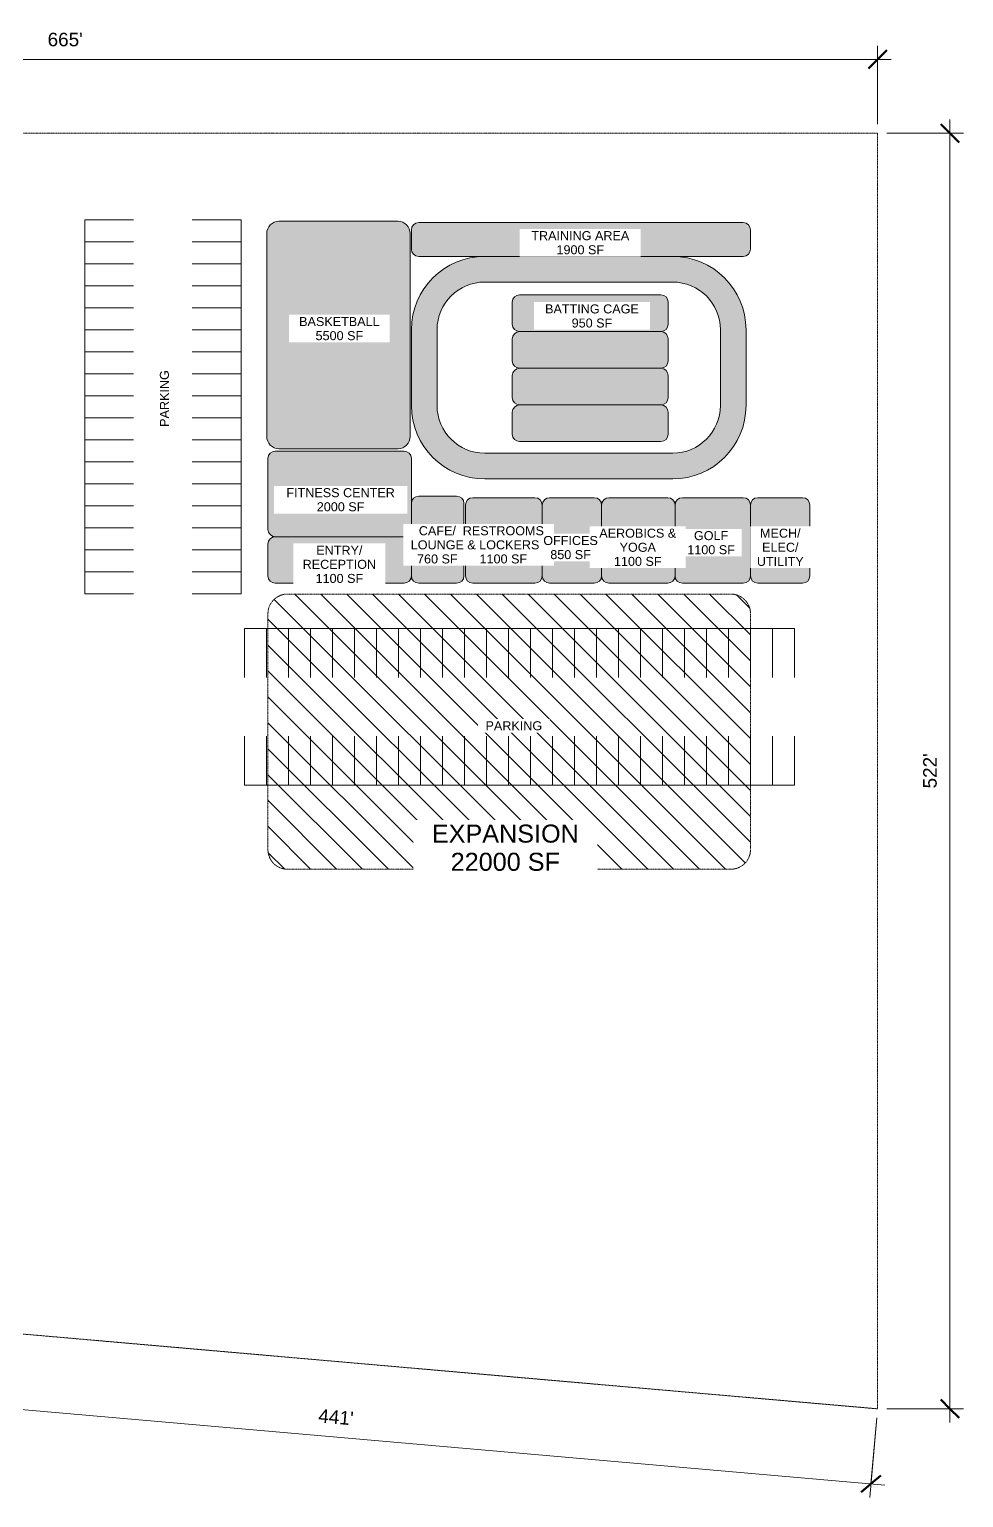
# Model space of a CAD drawing. Header units: inches. Extents: x -7427 to 42674, y -36022 to 16764.
# Drawn here: x 882 to 5469, y -35768 to -28560 of the extents above; entities that cross this region are included whole.
import ezdxf

# ---------------------------------------------------------------- set-up
doc = ezdxf.new("R2010")
doc.units = ezdxf.units.IN
doc.header["$MEASUREMENT"] = 0
doc.linetypes.add('Hidden 1_8_', pattern=[0.1875, 0.125, -0.0625])
for name, color, linetype, lineweight in [('A-ANNO-DIMS', 211, 'Continuous', 9), ('A-ANNO-DIMS-720', 211, 'Continuous', 9), ('A-DETL-GENF', 92, 'Continuous', 9), ('A-DETL-HDLN', 90, 'Hidden 1_8_', 9), ('A-DETL-WIDE', 214, 'Continuous', 15), ('G-ANNO-TEXT', 231, 'Continuous', 9), ('L-SITE', 91, 'Continuous', 9)]:
    doc.layers.add(name, color=color, linetype=linetype, lineweight=lineweight)
doc.styles.add('Arial', font='arial.ttf', dxfattribs={"height": 44.258982})
doc.styles.add('Arial_1', font='arial.ttf', dxfattribs={"height": 88.517964})
doc.styles.add('Arial_2', font='arial.ttf', dxfattribs={"height": 66.388473})
doc.dimstyles.new('Linear_-_3_32__Arial', dxfattribs={"dimscale": 12, "dimtxt": 67.5, "dimasz": 7.5, "dimexe": 5.625, "dimexo": 3.75, "dimgap": 3.75, "dimtad": 1, "dimdec": 0, "dimrnd": 12, "dimzin": 1, "dimdsep": 46, "dimlunit": 4, "dimtxsty": 'Arial_2', "dimblk1": 'OBLIQUE', "dimblk2": 'OBLIQUE', "dimsah": 1, "dimcen": 0.09, "dimdle": 5.625, "dimazin": 0, "dimtfac": 1, "dimtdec": 4, "dimtix": 1, "dimtmove": 0, "dimatfit": 3, "dimfxl": 0, "dimtvp": 1, "dimfrac": 2, "dimtolj": 1, "dimtzin": 0, "dimarcsym": 0})

# ---------------------------------------------------------------- blocks, each defined once
blk = doc.blocks.new('Parking_Stall_Multiple - Parking_Stall_Multiple-256668-Level 1')
at = {"layer": 'L-SITE'}
for p, q in [((0, 2592), (0, 2700)), ((0, 2700), (240, 2700)), ((0, 2592), (240, 2592)), ((0, 2484.2), (0, 2592)), ((0, 2592), (240, 2592)), ((0, 2484), (240, 2484)), ((0, 2376), (0, 2484)), ((0, 2484), (240, 2484)), ((0, 2376), (240, 2376)), ((0, 2268), (0, 2376)), ((0, 2376), (240, 2376)), ((0, 2268), (240, 2268)), ((0, 2160), (0, 2268)), ((0, 2268), (240, 2268)), ((0, 2160), (240, 2160)), ((0, 2052), (0, 2160)), ((0, 2160), (240, 2160)), ((0, 2052), (240, 2052)), ((0, 1944), (0, 2052)), ((0, 2052), (240, 2052)), ((0, 1944), (240, 1944)), ((0, 1836), (0, 1944)), ((0, 1944), (240, 1944)), ((0, 1836), (240, 1836)), ((0, 1728), (0, 1836)), ((0, 1836), (240, 1836)), ((0, 1728), (240, 1728)), ((0, 1620), (0, 1728)), ((0, 1728), (240, 1728)), ((0, 1620), (240, 1620)), ((0, 1512), (0, 1620)), ((0, 1620), (240, 1620)), ((0, 1512), (240, 1512)), ((0, 1404), (0, 1512)), ((0, 1512), (240, 1512)), ((0, 1404), (240, 1404)), ((0, 1296), (0, 1404)), ((0, 1404), (240, 1404)), ((0, 1296), (240, 1296)), ((0, 1188), (0, 1296)), ((0, 1296), (240, 1296)), ((0, 1188), (240, 1188)), ((0, 1080), (0, 1188)), ((0, 1188), (240, 1188)), ((0, 1080), (240, 1080)), ((0, 972), (0, 1080)), ((0, 1080), (240, 1080)), ((0, 972), (240, 972)), ((0, 864), (0, 972)), ((0, 972), (240, 972)), ((0, 864), (240, 864)), ((0, 756), (0, 864)), ((0, 864), (240, 864)), ((0, 756), (240, 756)), ((0, 648), (0, 756)), ((0, 756), (240, 756)), ((0, 648), (240, 648)), ((0, 540), (0, 648)), ((0, 648), (240, 648)), ((0, 540), (240, 540)), ((0, 432), (0, 540)), ((0, 540), (240, 540)), ((0, 432), (240, 432)), ((0, 324), (0, 432)), ((0, 432), (240, 432)), ((0, 324), (240, 324)), ((0, 216), (0, 324)), ((0, 324), (240, 324)), ((0, 216), (240, 216)), ((0, 115.6), (0, 216)), ((0, 216), (240, 216)), ((0, 108), (0, 115.6)), ((0, 108), (240, 108)), ((0, 0), (0, 108)), ((0, 108), (240, 108)), ((0, 0), (240, 0))]:
    blk.add_line(p, q, dxfattribs=at)
blk = doc.blocks.new('Parking_Stall_Multiple - Parking_Stall_Multiple-256723-Level 1')
at = {"layer": 'L-SITE'}
for p, q in [((0, 0), (0, -108)), ((0, 0), (240, 0)), ((0, -108), (0, -115.6)), ((0, -108), (240, -108)), ((0, -108), (240, -108)), ((0, -115.6), (0, -216)), ((0, -216), (0, -324)), ((0, -216), (240, -216)), ((0, -216), (240, -216)), ((0, -324), (0, -432)), ((0, -324), (240, -324)), ((0, -324), (240, -324)), ((0, -432), (0, -540)), ((0, -432), (240, -432)), ((0, -432), (240, -432)), ((0, -540), (0, -648)), ((0, -540), (240, -540)), ((0, -540), (240, -540)), ((0, -648), (0, -756)), ((0, -648), (240, -648)), ((0, -648), (240, -648)), ((0, -756), (0, -864)), ((0, -756), (240, -756)), ((0, -756), (240, -756)), ((0, -864), (0, -972)), ((0, -864), (240, -864)), ((0, -864), (240, -864)), ((0, -972), (0, -1080)), ((0, -972), (240, -972)), ((0, -972), (240, -972)), ((0, -1080), (0, -1188)), ((0, -1080), (240, -1080)), ((0, -1080), (240, -1080)), ((0, -1188), (0, -1296)), ((0, -1188), (240, -1188)), ((0, -1188), (240, -1188)), ((0, -1296), (0, -1404)), ((0, -1296), (240, -1296)), ((0, -1296), (240, -1296)), ((0, -1404), (0, -1512)), ((0, -1404), (240, -1404)), ((0, -1404), (240, -1404)), ((0, -1512), (0, -1620)), ((0, -1512), (240, -1512)), ((0, -1512), (240, -1512)), ((0, -1620), (0, -1728)), ((0, -1620), (240, -1620)), ((0, -1620), (240, -1620)), ((0, -1728), (0, -1836)), ((0, -1728), (240, -1728)), ((0, -1728), (240, -1728)), ((0, -1836), (0, -1944)), ((0, -1836), (240, -1836)), ((0, -1836), (240, -1836)), ((0, -1944), (0, -2052)), ((0, -1944), (240, -1944)), ((0, -1944), (240, -1944)), ((0, -2052), (0, -2160)), ((0, -2052), (240, -2052)), ((0, -2052), (240, -2052)), ((0, -2160), (0, -2268)), ((0, -2160), (240, -2160)), ((0, -2160), (240, -2160)), ((0, -2268), (0, -2376)), ((0, -2268), (240, -2268)), ((0, -2268), (240, -2268)), ((0, -2376), (0, -2484)), ((0, -2376), (240, -2376)), ((0, -2376), (240, -2376)), ((0, -2484), (240, -2484)), ((0, -2484), (240, -2484)), ((0, -2484.2), (0, -2592)), ((0, -2592), (0, -2700)), ((0, -2592), (240, -2592)), ((0, -2592), (240, -2592)), ((0, -2700), (240, -2700))]:
    blk.add_line(p, q, dxfattribs=at)
blk = doc.blocks.new('Parking_Stall_Multiple - Parking_Stall_Multiple-251897-Level 1')
at = {"layer": 'L-SITE'}
for p, q in [((0, 1728), (0, 1836)), ((0, 1836), (240, 1836)), ((0, 1728), (240, 1728)), ((0, 1620), (0, 1728)), ((0, 1728), (240, 1728)), ((0, 1620), (240, 1620)), ((0, 1512), (0, 1620)), ((0, 1620), (240, 1620)), ((0, 1512), (240, 1512)), ((0, 1404), (0, 1512)), ((0, 1512), (240, 1512)), ((0, 1404), (240, 1404)), ((0, 1296), (0, 1404)), ((0, 1404), (240, 1404)), ((0, 1296), (240, 1296)), ((0, 1188), (0, 1296)), ((0, 1296), (240, 1296)), ((0, 1188), (240, 1188)), ((0, 1080), (0, 1188)), ((0, 1188), (240, 1188)), ((0, 1080), (240, 1080)), ((0, 972), (0, 1080)), ((0, 1080), (240, 1080)), ((0, 972), (240, 972)), ((0, 864), (0, 972)), ((0, 972), (240, 972)), ((0, 864), (240, 864)), ((0, 756), (0, 864)), ((0, 864), (240, 864)), ((0, 756), (240, 756)), ((0, 648), (0, 756)), ((0, 756), (240, 756)), ((0, 648), (240, 648)), ((0, 540), (0, 648)), ((0, 648), (240, 648)), ((0, 540), (240, 540)), ((0, 432), (0, 540)), ((0, 540), (240, 540)), ((0, 432), (240, 432)), ((0, 324), (0, 432)), ((0, 432), (240, 432)), ((0, 324), (240, 324)), ((0, 216), (0, 324)), ((0, 324), (240, 324)), ((0, 216), (240, 216)), ((0, 108), (0, 216)), ((0, 216), (240, 216)), ((0, 108), (240, 108)), ((0, 0), (0, 108)), ((0, 108), (240, 108)), ((0, 0), (240, 0))]:
    blk.add_line(p, q, dxfattribs=at)
blk = doc.blocks.new('Parking_Stall_Multiple - Parking_Stall_Multiple-251970-Level 1')
at = {"layer": 'L-SITE'}
for p, q in [((0, 0), (0, -108)), ((0, 0), (240, 0)), ((0, -108), (0, -216)), ((0, -108), (240, -108)), ((0, -108), (240, -108)), ((0, -216), (0, -324)), ((0, -216), (240, -216)), ((0, -216), (240, -216)), ((0, -324), (0, -432)), ((0, -324), (240, -324)), ((0, -324), (240, -324)), ((0, -432), (0, -540)), ((0, -432), (240, -432)), ((0, -432), (240, -432)), ((0, -540), (0, -648)), ((0, -540), (240, -540)), ((0, -540), (240, -540)), ((0, -648), (0, -756)), ((0, -648), (240, -648)), ((0, -648), (240, -648)), ((0, -756), (0, -864)), ((0, -756), (240, -756)), ((0, -756), (240, -756)), ((0, -864), (0, -972)), ((0, -864), (240, -864)), ((0, -864), (240, -864)), ((0, -972), (0, -1080)), ((0, -972), (240, -972)), ((0, -972), (240, -972)), ((0, -1080), (0, -1188)), ((0, -1080), (240, -1080)), ((0, -1080), (240, -1080)), ((0, -1188), (0, -1296)), ((0, -1188), (240, -1188)), ((0, -1188), (240, -1188)), ((0, -1296), (0, -1404)), ((0, -1296), (240, -1296)), ((0, -1296), (240, -1296)), ((0, -1404), (0, -1512)), ((0, -1404), (240, -1404)), ((0, -1404), (240, -1404)), ((0, -1512), (0, -1620)), ((0, -1512), (240, -1512)), ((0, -1512), (240, -1512)), ((0, -1620), (0, -1728)), ((0, -1620), (240, -1620)), ((0, -1620), (240, -1620)), ((0, -1728), (0, -1836)), ((0, -1728), (240, -1728)), ((0, -1728), (240, -1728)), ((0, -1836), (240, -1836))]:
    blk.add_line(p, q, dxfattribs=at)
blk = doc.blocks.new('DIMBLOCK10-Level 1')
at = {"layer": 'A-ANNO-DIMS-720', "lineweight": 50}
for p, q in [((5401.1, -29070.1), (5356.1, -29025.1)), ((5401.1, -29070.1), (5446.1, -29115.1)), ((5401.1, -35332), (5356.1, -35287)), ((5401.1, -35332), (5446.1, -35377))]:
    blk.add_line(p, q, dxfattribs=at)
at = {"layer": 'A-ANNO-DIMS-720'}
for p, q in [((5401.1, -29002.6), (5401.1, -35399.5)), ((5091.1, -29070.1), (5468.6, -29070.1)), ((5401.1, -29070.1), (5091.1, -29070.1)), ((5091.1, -35332), (5468.6, -35332)), ((5401.1, -35332), (5091.1, -35332))]:
    blk.add_line(p, q, dxfattribs=at)
at = {"layer": 'A-ANNO-DIMS-720', "color": 0, "insert": (5269.9, -32286.2), "char_height": 66.39, "width": 204.369, "attachment_point": 1, "rotation": 90, "line_spacing_factor": 0.938532, "style": 'Arial_2', "bg_fill": 3, "box_fill_scale": 1.25, "bg_fill_color": 0, "bg_fill_transparency": 0}
blk.add_mtext("522'", dxfattribs=at)
blk = doc.blocks.new('_Oblique')
at = {"color": 0, "linetype": 'ByBlock', "lineweight": -2}
blk.add_line((-0.5, -0.5), (0.5, 0.5), dxfattribs=at)
blk = doc.blocks.new('DIMBLOCK11-Level 1')
at = {"layer": 'A-ANNO-DIMS-720'}
for p, q in [((-229.5, -34915.6), (-263.8, -35306.8)), ((-257.9, -35239.5), (-229.5, -34915.6)), ((-325.1, -35233.7), (5081.1, -35706.6)), ((5042.2, -35376.8), (5008, -35768)), ((5013.8, -35700.8), (5042.2, -35376.8))]:
    blk.add_line(p, q, dxfattribs=at)
at = {"layer": 'A-ANNO-DIMS-720', "lineweight": 50}
for p, q in [((-257.9, -35239.5), (-306.6, -35280.5)), ((-257.9, -35239.5), (-209.1, -35198.6)), ((5013.8, -35700.8), (5062.6, -35659.9)), ((5013.8, -35700.8), (4965.1, -35741.7))]:
    blk.add_line(p, q, dxfattribs=at)
at = {"layer": 'A-ANNO-DIMS-720', "color": 0, "insert": (2304.6, -35332.1), "char_height": 66.39, "width": 204.369, "attachment_point": 1, "rotation": 355, "line_spacing_factor": 0.938532, "style": 'Arial_2', "bg_fill": 3, "box_fill_scale": 1.25, "bg_fill_color": 0, "bg_fill_transparency": 0}
blk.add_mtext("441'", dxfattribs=at)
blk = doc.blocks.new('DIMBLOCK56-Level 1')
at = {"layer": 'A-ANNO-DIMS-720'}
for p, q in [((-2931.6, -29025.1), (-2931.6, -28639.9)), ((5046.1, -29025.1), (5046.1, -28639.9)), ((-2999.1, -28707.4), (5113.6, -28707.4)), ((-2931.6, -28707.4), (-2931.6, -29025.1)), ((5046.1, -28707.4), (5046.1, -29025.1))]:
    blk.add_line(p, q, dxfattribs=at)
at = {"layer": 'A-ANNO-DIMS-720', "lineweight": 50}
for p, q in [((-2931.6, -28707.4), (-2886.6, -28662.4)), ((5046.1, -28707.4), (5091.1, -28662.4)), ((-2931.6, -28707.4), (-2976.6, -28752.4)), ((5046.1, -28707.4), (5001.1, -28752.4))]:
    blk.add_line(p, q, dxfattribs=at)
at = {"layer": 'A-ANNO-DIMS-720', "color": 0, "insert": (972.1, -28576.3), "char_height": 66.39, "width": 204.369, "attachment_point": 1, "line_spacing_factor": 0.938532, "style": 'Arial_2', "bg_fill": 3, "box_fill_scale": 1.25, "bg_fill_color": 0, "bg_fill_transparency": 0}
blk.add_mtext("665'", dxfattribs=at)

msp = doc.modelspace()

# ---------------------------------------------------------------- hatches: boundary and pattern name
at = {"layer": 'A-DETL-GENF'}
for color, points in [(253, [(2691.8, -30618.4), (2697, -30618.2), (2702.2, -30617.5), (2707.3, -30616.4), (2712.3, -30614.8), (2717.1, -30612.8), (2721.8, -30610.4), (2726.2, -30607.6), (2730.4, -30604.4), (2734.2, -30600.8), (2737.8, -30597), (2740.9, -30592.8), (2743.8, -30588.4), (2746.2, -30583.8), (2748.2, -30578.9), (2749.7, -30573.9), (2750.9, -30568.8), (2751.6, -30563.6), (2751.8, -30558.4), (2751.6, -29556.8), (2750.9, -29551.6), (2749.7, -29546.5), (2748.2, -29541.5), (2746.2, -29536.7), (2743.8, -29532), (2740.9, -29527.6), (2737.8, -29523.5), (2734.2, -29519.6), (2730.4, -29516.1), (2726.2, -29512.9), (2721.8, -29510.1), (2717.1, -29507.7), (2712.3, -29505.7), (2707.3, -29504.1), (2702.2, -29503), (2697, -29502.3), (2691.8, -29502), (2102.4, -29502.3), (2097.2, -29503), (2092.1, -29504.1), (2087.1, -29505.7), (2082.3, -29507.7), (2077.7, -29510.1), (2073.2, -29512.9), (2069.1, -29516.1), (2065.2, -29519.6), (2061.7, -29523.5), (2058.5, -29527.6), (2055.7, -29532), (2053.3, -29536.7), (2051.3, -29541.5), (2049.7, -29546.5), (2048.6, -29551.6), (2047.9, -29556.8), (2047.7, -29562), (2047.9, -30563.6), (2048.6, -30568.8), (2049.7, -30573.9), (2051.3, -30578.9), (2053.3, -30583.8), (2055.7, -30588.4), (2058.5, -30592.8), (2061.7, -30597), (2065.2, -30600.8), (2069.1, -30604.4), (2073.2, -30607.6), (2077.7, -30610.4), (2082.3, -30612.8), (2087.1, -30614.8), (2092.1, -30616.4), (2097.2, -30617.5), (2102.4, -30618.2), (2107.7, -30618.4), (2573.4, -30618.4)]), (253, [(3867.7, -29674.2), (4390.3, -29674), (4394.3, -29673.3), (4398.2, -29672.2), (4401.9, -29670.7), (4405.4, -29668.7), (4408.7, -29666.4), (4411.7, -29663.7), (4414.4, -29660.7), (4416.8, -29657.4), (4418.7, -29653.9), (4420.3, -29650.1), (4421.4, -29646.3), (4422, -29642.3), (4422.3, -29638.2), (4422, -29540.2), (4421.4, -29536.2), (4420.3, -29532.3), (4418.7, -29528.6), (4416.8, -29525.1), (4414.4, -29521.8), (4411.7, -29518.8), (4408.7, -29516.1), (4405.4, -29513.8), (4401.9, -29511.8), (4398.2, -29510.3), (4394.3, -29509.1), (4390.3, -29508.5), (4386.3, -29508.2), (2789.7, -29508.5), (2785.8, -29509.1), (2781.9, -29510.3), (2778.1, -29511.8), (2774.6, -29513.8), (2771.3, -29516.1), (2768.3, -29518.8), (2765.6, -29521.8), (2763.3, -29525.1), (2761.3, -29528.6), (2759.8, -29532.3), (2758.7, -29536.2), (2758, -29540.2), (2757.8, -29544.2), (2758, -29642.3), (2758.7, -29646.3), (2759.8, -29650.1), (2761.3, -29653.9), (2763.3, -29657.4), (2765.6, -29660.7), (2768.3, -29663.7), (2771.3, -29666.4), (2774.6, -29668.7), (2778.1, -29670.7), (2781.9, -29672.2), (2785.8, -29673.3), (2789.7, -29674), (2793.8, -29674.2), (3436.3, -29674.2)]), (253, [(3867.7, -30043.2), (3986.5, -30042.9), (3990.5, -30042.3), (3994.4, -30041.1), (3998.1, -30039.6), (4001.7, -30037.6), (4005, -30035.3), (4008, -30032.6), (4010.7, -30029.6), (4013, -30026.3), (4015, -30022.8), (4016.5, -30019), (4017.6, -30015.2), (4018.3, -30011.2), (4018.5, -30007.2), (4018.3, -29895), (4017.6, -29891.1), (4016.5, -29887.2), (4015, -29883.5), (4013, -29879.9), (4010.7, -29876.6), (4008, -29873.6), (4005, -29870.9), (4001.7, -29868.6), (3998.1, -29866.6), (3994.4, -29865.1), (3990.5, -29864), (3986.5, -29863.3), (3982.5, -29863.1), (3284.7, -29863.3), (3280.7, -29864), (3276.9, -29865.1), (3273.1, -29866.6), (3269.6, -29868.6), (3266.3, -29870.9), (3263.3, -29873.6), (3260.6, -29876.6), (3258.3, -29879.9), (3256.3, -29883.5), (3254.8, -29887.2), (3253.6, -29891.1), (3253, -29895), (3252.7, -29899.1), (3253, -30011.2), (3253.6, -30015.2), (3254.8, -30019), (3256.3, -30022.8), (3258.3, -30026.3), (3260.6, -30029.6), (3263.3, -30032.6), (3266.3, -30035.3), (3269.6, -30037.6), (3273.1, -30039.6), (3276.9, -30041.1), (3280.7, -30042.3), (3284.7, -30042.9), (3288.7, -30043.2), (3436.3, -30043.2)]), (253, [(3982.5, -30223.2), (3986.5, -30223), (3990.5, -30222.3), (3994.4, -30221.2), (3998.1, -30219.7), (4001.7, -30217.7), (4005, -30215.4), (4008, -30212.7), (4010.7, -30209.7), (4013, -30206.4), (4015, -30202.9), (4016.5, -30199.1), (4017.6, -30195.3), (4018.3, -30191.3), (4018.5, -30187.2), (4018.3, -30075.1), (4017.6, -30071.1), (4016.5, -30067.3), (4015, -30063.5), (4013, -30060), (4010.7, -30056.7), (4008, -30053.7), (4005, -30051), (4001.7, -30048.7), (3998.1, -30046.7), (3994.4, -30045.2), (3990.5, -30044.1), (3986.5, -30043.4), (3982.5, -30043.2), (3284.7, -30043.4), (3280.7, -30044.1), (3276.9, -30045.2), (3273.1, -30046.7), (3269.6, -30048.7), (3266.3, -30051), (3263.3, -30053.7), (3260.6, -30056.7), (3258.3, -30060), (3256.3, -30063.5), (3254.8, -30067.3), (3253.6, -30071.1), (3253, -30075.1), (3252.7, -30082), (3253, -30191.3), (3253.6, -30195.3), (3254.8, -30199.1), (3256.3, -30202.9), (3258.3, -30206.4), (3260.6, -30209.7), (3263.3, -30212.7), (3266.3, -30215.4), (3269.6, -30217.7), (3273.1, -30219.7), (3276.9, -30221.2), (3280.7, -30222.3), (3284.7, -30223), (3288.7, -30223.2), (3867.7, -30223.2)]), (253, [(3982.5, -30403.3), (3986.5, -30403.1), (3990.5, -30402.4), (3994.4, -30401.3), (3998.1, -30399.8), (4001.7, -30397.8), (4005, -30395.5), (4008, -30392.8), (4010.7, -30389.8), (4013, -30386.5), (4015, -30382.9), (4016.5, -30379.2), (4017.6, -30375.3), (4018.3, -30371.4), (4018.5, -30367.3), (4018.3, -30255.2), (4017.6, -30251.2), (4016.5, -30247.4), (4015, -30243.6), (4013, -30240.1), (4010.7, -30236.8), (4008, -30233.8), (4005, -30231.1), (4001.7, -30228.8), (3998.1, -30226.8), (3994.4, -30225.3), (3990.5, -30224.1), (3986.5, -30223.5), (3982.5, -30223.2), (3284.7, -30223.5), (3280.7, -30224.1), (3276.9, -30225.3), (3273.1, -30226.8), (3269.6, -30228.8), (3266.3, -30231.1), (3263.3, -30233.8), (3260.6, -30236.8), (3258.3, -30240.1), (3256.3, -30243.6), (3254.8, -30247.4), (3253.6, -30251.2), (3253, -30255.2), (3252.7, -30259.2), (3253, -30371.4), (3253.6, -30375.3), (3254.8, -30379.2), (3256.3, -30382.9), (3258.3, -30386.5), (3260.6, -30389.8), (3263.3, -30392.8), (3266.3, -30395.5), (3269.6, -30397.8), (3273.1, -30399.8), (3276.9, -30401.3), (3280.7, -30402.4), (3284.7, -30403.1), (3288.7, -30403.3), (3867.7, -30403.3)]), (253, [(3867.7, -30583.4), (3986.5, -30583.2), (3990.5, -30582.5), (3994.4, -30581.4), (3998.1, -30579.8), (4001.7, -30577.9), (4005, -30575.6), (4008, -30572.9), (4010.7, -30569.9), (4013, -30566.6), (4015, -30563), (4016.5, -30559.3), (4017.6, -30555.4), (4018.3, -30551.4), (4018.5, -30547.4), (4018.3, -30435.3), (4017.6, -30431.3), (4016.5, -30427.4), (4015, -30423.7), (4013, -30420.2), (4010.7, -30416.9), (4008, -30413.9), (4005, -30411.2), (4001.7, -30408.8), (3998.1, -30406.9), (3994.4, -30405.3), (3990.5, -30404.2), (3986.5, -30403.6), (3982.5, -30403.3), (3284.7, -30403.6), (3280.7, -30404.2), (3276.9, -30405.3), (3273.1, -30406.9), (3269.6, -30408.8), (3266.3, -30411.2), (3263.3, -30413.9), (3260.6, -30416.9), (3258.3, -30420.2), (3256.3, -30423.7), (3254.8, -30427.4), (3253.6, -30431.3), (3253, -30435.3), (3252.7, -30439.3), (3253, -30551.4), (3253.6, -30555.4), (3254.8, -30559.3), (3256.3, -30563), (3258.3, -30566.6), (3260.6, -30569.9), (3263.3, -30572.9), (3266.3, -30575.6), (3269.6, -30577.9), (3273.1, -30579.8), (3276.9, -30581.4), (3280.7, -30582.5), (3284.7, -30583.2), (3288.7, -30583.4), (3436.3, -30583.4)]), (253, [(2573.4, -31050.5), (2725.8, -31050.3), (2729.8, -31049.6), (2733.7, -31048.5), (2737.4, -31046.9), (2740.9, -31045), (2744.2, -31042.6), (2747.2, -31039.9), (2749.9, -31036.9), (2752.2, -31033.6), (2754.2, -31030.1), (2755.7, -31026.4), (2756.9, -31022.5), (2757.5, -31018.5), (2757.8, -31014.5), (2757.5, -30662.3), (2756.9, -30658.3), (2755.7, -30654.5), (2754.2, -30650.7), (2752.2, -30647.2), (2749.9, -30643.9), (2747.2, -30640.9), (2744.2, -30638.2), (2740.9, -30635.9), (2737.4, -30633.9), (2733.7, -30632.4), (2729.8, -30631.3), (2725.8, -30630.6), (2721.8, -30630.4), (2085.6, -30630.6), (2081.6, -30631.3), (2077.7, -30632.4), (2074, -30633.9), (2070.5, -30635.9), (2067.2, -30638.2), (2064.2, -30640.9), (2061.5, -30643.9), (2059.2, -30647.2), (2057.2, -30650.7), (2055.7, -30654.5), (2054.5, -30658.3), (2053.9, -30662.3), (2053.6, -30666.4), (2053.9, -31018.5), (2054.5, -31022.5), (2055.7, -31026.4), (2057.2, -31030.1), (2059.2, -31033.6), (2061.5, -31036.9), (2064.2, -31039.9), (2067.2, -31042.6), (2070.5, -31045), (2074, -31046.9), (2077.7, -31048.5), (2081.6, -31049.6), (2085.6, -31050.3), (2089.6, -31050.5), (2142, -31050.5)]), (153, [(2979.8, -31278.9), (2983.8, -31278.7), (2987.8, -31278), (2991.7, -31276.9), (2995.4, -31275.3), (2998.9, -31273.4), (3002.2, -31271), (3005.2, -31268.4), (3007.9, -31265.3), (3010.2, -31262.1), (3012.2, -31258.5), (3013.7, -31254.8), (3014.9, -31250.9), (3015.5, -31246.9), (3015.8, -31242.9), (3015.5, -30883.4), (3014.9, -30879.5), (3013.7, -30875.6), (3012.2, -30871.8), (3010.2, -30868.3), (3007.9, -30865), (3004.8, -30861.7), (3002.2, -30859.3), (2998.9, -30857), (2995.4, -30855), (2991.7, -30853.5), (2987.8, -30852.4), (2983.8, -30851.7), (2979.8, -30851.5), (2789.7, -30851.7), (2785.8, -30852.4), (2781.9, -30853.5), (2778.1, -30855), (2774.6, -30857), (2771.3, -30859.3), (2768.3, -30862), (2765.6, -30865), (2763.3, -30868.3), (2761.3, -30871.8), (2759.8, -30875.6), (2758.7, -30879.5), (2758, -30883.4), (2757.8, -30887.5), (2758, -31246.9), (2758.7, -31250.9), (2759.8, -31254.8), (2761.3, -31258.5), (2763.3, -31262.1), (2765.6, -31265.3), (2768.3, -31268.4), (2771.3, -31271), (2774.6, -31273.4), (2778.1, -31275.3), (2781.9, -31276.9), (2785.8, -31278), (2789.7, -31278.7), (2793.8, -31278.9)]), (31, [(3364, -31278.9), (3368, -31278.7), (3372, -31278), (3375.9, -31276.9), (3379.6, -31275.3), (3383.2, -31273.4), (3386.5, -31271), (3389.5, -31268.4), (3392.2, -31265.3), (3394.5, -31262.1), (3396.4, -31258.5), (3398, -31254.8), (3399.1, -31250.9), (3399.8, -31246.9), (3400, -31242.9), (3399.8, -30890.7), (3399.1, -30886.8), (3398, -30882.9), (3396.4, -30879.2), (3394.5, -30875.6), (3392.2, -30872.3), (3389.5, -30869.3), (3386.5, -30866.6), (3383.2, -30864.3), (3379.6, -30862.3), (3375.9, -30860.8), (3372, -30859.7), (3368, -30859), (3364, -30858.8), (3055.4, -30859), (3051.4, -30859.7), (3047.5, -30860.8), (3043.8, -30862.3), (3040.3, -30864.3), (3037, -30866.6), (3034, -30869.3), (3031.3, -30872.3), (3028.9, -30875.6), (3027, -30879.2), (3025.4, -30882.9), (3024.3, -30886.8), (3023.6, -30890.7), (3023.4, -30894.8), (3023.6, -31246.9), (3024.3, -31250.9), (3025.4, -31254.8), (3027, -31258.5), (3028.9, -31262.1), (3031.3, -31265.3), (3034, -31268.4), (3037, -31271), (3040.3, -31273.4), (3043.8, -31275.3), (3047.5, -31276.9), (3051.4, -31278), (3055.4, -31278.7), (3059.4, -31278.9), (3220.6, -31278.9)]), (253, [(3655.3, -31278.9), (3659.4, -31278.7), (3663.3, -31278), (3667.2, -31276.9), (3670.9, -31275.3), (3674.5, -31273.4), (3677.8, -31271), (3680.8, -31268.4), (3683.5, -31265.3), (3685.8, -31262.1), (3687.8, -31258.5), (3689.3, -31254.8), (3690.4, -31250.9), (3691.1, -31246.9), (3691.3, -31242.9), (3691.1, -30890.7), (3690.4, -30886.8), (3689.3, -30882.9), (3687.8, -30879.2), (3685.8, -30875.6), (3683.5, -30872.3), (3680.8, -30869.3), (3677.8, -30866.6), (3674.5, -30864.3), (3670.9, -30862.3), (3667.2, -30860.8), (3663.3, -30859.7), (3659.4, -30859), (3655.3, -30858.8), (3432, -30859), (3428, -30859.7), (3424.1, -30860.8), (3420.4, -30862.3), (3416.9, -30864.3), (3413.6, -30866.6), (3410.6, -30869.3), (3407.9, -30872.3), (3405.5, -30875.6), (3403.6, -30879.2), (3402, -30882.9), (3400.9, -30886.8), (3400.2, -30890.7), (3400, -30894.8), (3400.2, -31246.9), (3400.9, -31250.9), (3402, -31254.8), (3403.6, -31258.5), (3405.5, -31262.1), (3407.9, -31265.3), (3410.6, -31268.4), (3413.6, -31271), (3416.9, -31273.4), (3420.4, -31275.3), (3424.1, -31276.9), (3428, -31278), (3432, -31278.7), (3436.3, -31278.9)]), (253, [(4016.1, -31278.9), (4020.1, -31278.7), (4024.1, -31278), (4028, -31276.9), (4031.7, -31275.3), (4035.2, -31273.4), (4038.5, -31271), (4041.5, -31268.4), (4044.2, -31265.3), (4046.6, -31262.1), (4048.5, -31258.5), (4050.1, -31254.8), (4051.2, -31250.9), (4051.8, -31246.9), (4052.1, -31242.9), (4051.8, -30890.7), (4051.2, -30886.8), (4050.1, -30882.9), (4048.5, -30879.2), (4046.6, -30875.6), (4044.2, -30872.3), (4041.5, -30869.3), (4038.5, -30866.6), (4035.2, -30864.3), (4031.7, -30862.3), (4028, -30860.8), (4024.1, -30859.7), (4020.1, -30859), (4016.1, -30858.8), (3723.3, -30859), (3719.3, -30859.7), (3715.4, -30860.8), (3711.7, -30862.3), (3708.2, -30864.3), (3704.9, -30866.6), (3701.9, -30869.3), (3699.2, -30872.3), (3696.8, -30875.6), (3694.9, -30879.2), (3693.3, -30882.9), (3692.2, -30886.8), (3691.6, -30890.7), (3691.3, -30894.8), (3691.6, -31246.9), (3692.2, -31250.9), (3693.3, -31254.8), (3694.9, -31258.5), (3696.8, -31262.1), (3699.2, -31265.3), (3701.9, -31268.4), (3704.9, -31271), (3708.2, -31273.4), (3711.7, -31275.3), (3715.4, -31276.9), (3719.3, -31278), (3723.3, -31278.7), (3727.3, -31278.9), (3867.7, -31278.9)]), (253, [(4386.3, -31278.9), (4390.3, -31278.7), (4394.3, -31278), (4398.2, -31276.9), (4401.9, -31275.3), (4405.4, -31273.4), (4408.7, -31271), (4411.7, -31268.4), (4414.4, -31265.3), (4416.8, -31262.1), (4418.7, -31258.5), (4420.3, -31254.8), (4421.4, -31250.9), (4422, -31246.9), (4422.3, -31242.9), (4422, -30890.7), (4421.4, -30886.8), (4420.3, -30882.9), (4418.7, -30879.2), (4416.8, -30875.6), (4414.4, -30872.3), (4411.7, -30869.3), (4408.7, -30866.6), (4405.4, -30864.3), (4401.9, -30862.3), (4398.2, -30860.8), (4394.3, -30859.7), (4390.3, -30859), (4386.3, -30858.8), (4084, -30859), (4080.1, -30859.7), (4076.2, -30860.8), (4072.5, -30862.3), (4068.9, -30864.3), (4065.6, -30866.6), (4062.6, -30869.3), (4059.9, -30872.3), (4057.6, -30875.6), (4055.6, -30879.2), (4054.1, -30882.9), (4053, -30886.8), (4052.3, -30890.7), (4052.1, -30894.8), (4052.3, -31246.9), (4053, -31250.9), (4054.1, -31254.8), (4055.6, -31258.5), (4057.6, -31262.1), (4059.9, -31265.3), (4062.6, -31268.4), (4065.6, -31271), (4068.9, -31273.4), (4072.5, -31275.3), (4076.2, -31276.9), (4080.1, -31278), (4084, -31278.7), (4088.1, -31278.9), (4299.1, -31278.9)]), (8, [(4514.8, -31278.9), (4681.6, -31278.7), (4685.6, -31278), (4689.5, -31276.9), (4693.2, -31275.3), (4696.7, -31273.4), (4700, -31271), (4703, -31268.4), (4705.7, -31265.3), (4708.1, -31262.1), (4710, -31258.5), (4711.6, -31254.8), (4712.7, -31250.9), (4713.4, -31246.9), (4713.6, -31242.9), (4713.4, -30890.7), (4712.7, -30886.8), (4711.6, -30882.9), (4710, -30879.2), (4708.1, -30875.6), (4705.7, -30872.3), (4703, -30869.3), (4700, -30866.6), (4696.7, -30864.3), (4693.2, -30862.3), (4689.5, -30860.8), (4685.6, -30859.7), (4681.6, -30859), (4677.6, -30858.8), (4454.2, -30859), (4450.3, -30859.7), (4446.4, -30860.8), (4442.7, -30862.3), (4439.1, -30864.3), (4435.8, -30866.6), (4432.8, -30869.3), (4430.1, -30872.3), (4427.8, -30875.6), (4425.8, -30879.2), (4424.3, -30882.9), (4423.2, -30886.8), (4422.5, -30890.7), (4422.3, -30894.8), (4422.5, -31246.9), (4423.2, -31250.9), (4424.3, -31254.8), (4425.8, -31258.5), (4427.8, -31262.1), (4430.1, -31265.3), (4432.8, -31268.4), (4435.8, -31271), (4439.1, -31273.4), (4442.7, -31275.3), (4446.4, -31276.9), (4450.3, -31278), (4454.2, -31278.7), (4458.3, -31278.9)]), (153, [(2573.4, -31278.9), (2725.8, -31278.7), (2729.8, -31278), (2733.7, -31276.9), (2737.4, -31275.3), (2740.9, -31273.4), (2744.2, -31271), (2747.2, -31268.4), (2749.9, -31265.3), (2752.2, -31262.1), (2754.2, -31258.5), (2755.7, -31254.8), (2756.9, -31250.9), (2757.5, -31246.9), (2757.8, -31242.9), (2757.5, -31082.5), (2756.9, -31078.5), (2755.7, -31074.6), (2754.2, -31070.9), (2752.2, -31067.3), (2749.9, -31064), (2747.2, -31061), (2744.2, -31058.3), (2740.9, -31056), (2737.4, -31054), (2733.7, -31052.5), (2729.8, -31051.4), (2725.8, -31050.7), (2721.8, -31050.5), (2085.6, -31050.7), (2081.6, -31051.4), (2077.7, -31052.5), (2074, -31054), (2070.5, -31056), (2067.2, -31058.3), (2064.2, -31061), (2061.5, -31064), (2059.2, -31067.3), (2057.2, -31070.9), (2055.7, -31074.6), (2054.5, -31078.5), (2053.9, -31082.5), (2053.6, -31086.5), (2053.9, -31246.9), (2054.5, -31250.9), (2055.7, -31254.8), (2057.2, -31258.5), (2059.2, -31262.1), (2061.5, -31265.3), (2064.2, -31268.4), (2067.2, -31271), (2070.5, -31273.4), (2074, -31275.3), (2077.7, -31276.9), (2081.6, -31278), (2085.6, -31278.7), (2089.6, -31278.9), (2142, -31278.9)])]:
    msp.add_hatch(color=color, dxfattribs=at).paths.add_polyline_path(points, flags=0)
h = msp.add_hatch(color=253, dxfattribs=at)
h.paths.add_polyline_path([(3220.6, -30766.5), (4053.4, -30766.2), (4066.6, -30765.5), (4079.7, -30764.3), (4092.7, -30762.7), (4105.7, -30760.5), (4118.6, -30757.9), (4131.4, -30754.8), (4144, -30751.2), (4156.5, -30747.2), (4168.9, -30742.7), (4181.1, -30737.8), (4193.1, -30732.4), (4204.9, -30726.6), (4216.5, -30720.4), (4227.8, -30713.8), (4238.9, -30706.7), (4249.8, -30699.3), (4260.3, -30691.4), (4270.6, -30683.2), (4280.5, -30674.6), (4290.2, -30665.7), (4299.5, -30656.4), (4308.4, -30646.7), (4317, -30636.8), (4325.2, -30626.5), (4333.1, -30616), (4340.5, -30605.1), (4347.6, -30594), (4354.2, -30582.7), (4360.5, -30571.1), (4366.3, -30559.3), (4371.6, -30547.3), (4376.5, -30535.1), (4381, -30522.7), (4385, -30510.2), (4388.6, -30497.5), (4391.7, -30484.8), (4394.3, -30471.9), (4396.5, -30458.9), (4398.1, -30445.9), (4399.3, -30432.8), (4400.1, -30419.6), (4400.3, -30406.5), (4400.1, -30021.1), (4399.3, -30008), (4398.1, -29994.9), (4396.5, -29981.8), (4394.3, -29968.9), (4391.7, -29956), (4388.6, -29943.2), (4385, -29930.5), (4381, -29918), (4376.5, -29905.6), (4371.6, -29893.4), (4366.3, -29881.4), (4360.5, -29869.6), (4352.4, -29855), (4347.6, -29846.7), (4340.5, -29835.6), (4333.1, -29824.8), (4325.2, -29814.2), (4317, -29804), (4308.4, -29794), (4299.1, -29784), (4290.2, -29775.1), (4280.5, -29766.1), (4270.6, -29757.5), (4260.3, -29749.3), (4249.8, -29741.5), (4238.9, -29734), (4227.8, -29726.9), (4216.5, -29720.3), (4204.9, -29714.1), (4193.1, -29708.3), (4181.1, -29702.9), (4168.9, -29698), (4156.5, -29693.5), (4144, -29689.5), (4131.4, -29685.9), (4118.6, -29682.9), (4105.7, -29680.2), (4092.7, -29678.1), (4079.7, -29676.4), (4066.6, -29675.2), (4053.4, -29674.5), (4040.3, -29674.2), (3104.6, -29674.5), (3091.5, -29675.2), (3078.4, -29676.4), (3065.3, -29678.1), (3052.4, -29680.2), (3039.5, -29682.9), (3026.7, -29685.9), (3014, -29689.5), (3001.5, -29693.5), (2989.2, -29698), (2977, -29702.9), (2965, -29708.3), (2953.2, -29714.1), (2941.6, -29720.3), (2930.2, -29726.9), (2919.1, -29734), (2908.3, -29741.5), (2897.7, -29749.3), (2887.5, -29757.5), (2877.5, -29766.1), (2867.9, -29775.1), (2858.6, -29784.4), (2849.6, -29794), (2841.1, -29804), (2832.8, -29814.2), (2825, -29824.8), (2817.5, -29835.6), (2810.5, -29846.7), (2803.8, -29858), (2797.6, -29869.6), (2791.8, -29881.4), (2786.4, -29893.4), (2781.5, -29905.6), (2777, -29918), (2773, -29930.5), (2769.5, -29943.2), (2766.4, -29956), (2763.8, -29968.9), (2761.6, -29981.8), (2759.9, -29994.9), (2758.7, -30008), (2758, -30021.1), (2757.8, -30034.2), (2758, -30419.6), (2758.7, -30432.8), (2759.9, -30445.9), (2761.6, -30458.9), (2763.8, -30471.9), (2766.4, -30484.8), (2769.5, -30497.5), (2773, -30510.2), (2777, -30522.7), (2781.9, -30536), (2789.1, -30553.3), (2791.8, -30559.3), (2797.6, -30571.1), (2803.8, -30582.7), (2810.5, -30594), (2817.5, -30605.1), (2825, -30616), (2832.8, -30626.5), (2841.1, -30636.8), (2849.6, -30646.7), (2858.6, -30656.4), (2867.9, -30665.7), (2877.5, -30674.6), (2887.5, -30683.2), (2897.7, -30691.4), (2908.3, -30699.3), (2919.1, -30706.7), (2930.2, -30713.8), (2941.6, -30720.4), (2953.2, -30726.6), (2965, -30732.4), (2977, -30737.8), (2989.2, -30742.7), (3004.8, -30748.3), (3014, -30751.2), (3026.7, -30754.8), (3039.5, -30757.9), (3052.4, -30760.5), (3068.3, -30763), (3078.4, -30764.3), (3091.5, -30765.5), (3104.6, -30766.2), (3117.8, -30766.5)], flags=0)
h.paths.add_polyline_path([(3867.7, -30640.5), (3107, -30640.2), (3096.2, -30639.5), (3085.4, -30638.2), (3074.8, -30636.5), (3064.2, -30634.3), (3053.7, -30631.6), (3043.4, -30628.4), (3033.2, -30624.7), (3023.2, -30620.5), (3013.5, -30616), (3003.9, -30610.9), (2994.6, -30605.4), (2985.5, -30599.5), (2976.7, -30593.2), (2968.3, -30586.5), (2960.1, -30579.4), (2952.3, -30571.9), (2944.8, -30564.1), (2937.7, -30556), (2931, -30547.5), (2922.9, -30536), (2918.8, -30529.7), (2913.3, -30520.4), (2908.3, -30510.8), (2903.7, -30501), (2899.6, -30491), (2895.9, -30480.9), (2892.7, -30470.5), (2890, -30460.1), (2887.7, -30449.5), (2886, -30438.8), (2884.8, -30428.1), (2884, -30417.3), (2883.8, -30406.5), (2884, -30023.4), (2884.8, -30012.6), (2886, -30001.9), (2887.7, -29991.2), (2890, -29980.7), (2892.7, -29970.2), (2895.9, -29959.9), (2899.6, -29949.7), (2903.7, -29939.7), (2908.3, -29929.9), (2913.3, -29920.4), (2918.8, -29911.1), (2924.7, -29902), (2931, -29893.2), (2937.7, -29884.7), (2944.8, -29876.6), (2952.3, -29868.8), (2960.1, -29861.3), (2968.3, -29854.2), (2976.7, -29847.5), (2985.5, -29841.2), (2994.6, -29835.3), (3004.8, -29829.3), (3013.5, -29824.8), (3023.2, -29820.2), (3033.2, -29816), (3043.4, -29812.4), (3053.7, -29809.2), (3064.2, -29806.5), (3074.8, -29804.2), (3085.4, -29802.5), (3096.2, -29801.2), (3107, -29800.5), (3117.8, -29800.2), (4051.1, -29800.5), (4061.9, -29801.2), (4072.6, -29802.5), (4083.4, -29804.2), (4093.9, -29806.5), (4104.3, -29809.2), (4114.7, -29812.4), (4124.8, -29816), (4134.8, -29820.2), (4144.6, -29824.8), (4154.2, -29829.8), (4163.5, -29835.3), (4172.5, -29841.2), (4181.3, -29847.5), (4190.7, -29855), (4197.9, -29861.3), (4205.8, -29868.8), (4213.2, -29876.6), (4220.3, -29884.7), (4227, -29893.2), (4233.3, -29902), (4239.2, -29911.1), (4244.7, -29920.4), (4249.8, -29929.9), (4254.4, -29939.7), (4258.5, -29949.7), (4262.2, -29959.9), (4265.4, -29970.2), (4268.1, -29980.7), (4270.3, -29991.2), (4272.1, -30001.9), (4273.3, -30012.6), (4274, -30023.4), (4274.3, -30034.2), (4274, -30417.3), (4273.3, -30428.1), (4272.1, -30438.8), (4270.3, -30449.5), (4268.1, -30460.1), (4265.4, -30470.5), (4262.2, -30480.9), (4258.5, -30491), (4254.4, -30501), (4249.8, -30510.8), (4244.7, -30520.4), (4239.2, -30529.7), (4233.3, -30538.7), (4227, -30547.5), (4220.3, -30556), (4213.2, -30564.1), (4205.8, -30571.9), (4197.9, -30579.4), (4189.8, -30586.5), (4181.3, -30593.2), (4172.5, -30599.5), (4163.5, -30605.4), (4154.2, -30610.9), (4144.6, -30616), (4134.8, -30620.5), (4124.8, -30624.7), (4114.7, -30628.4), (4104.3, -30631.6), (4093.9, -30634.3), (4083.3, -30636.5), (4072.6, -30638.2), (4061.9, -30639.5), (4051.1, -30640.2), (4040.3, -30640.5)], flags=0)
h = msp.add_hatch(dxfattribs=at)
h.set_pattern_fill('FP_1', color=9, style=0, pattern_type=2)
h.set_pattern_definition([(135, (0, 0), (-63.6396, -63.6396), [])])
h.paths.add_polyline_path([(4326.3, -32682.8), (4333.1, -32682.5), (4339.9, -32681.8), (4346.7, -32680.6), (4353.3, -32678.9), (4359.8, -32676.7), (4366.2, -32674.1), (4372.3, -32671), (4378.2, -32667.5), (4383.8, -32663.6), (4389.1, -32659.3), (4394.2, -32654.7), (4398.8, -32649.6), (4403.1, -32644.3), (4407, -32638.7), (4410.5, -32632.8), (4413.6, -32626.7), (4416.2, -32620.3), (4418.4, -32613.8), (4420.1, -32607.2), (4421.3, -32600.4), (4422, -32593.6), (4422.3, -32586.8), (4422, -31421.4), (4421.3, -31414.6), (4420.1, -31407.8), (4418.4, -31401.2), (4416.2, -31394.7), (4413.6, -31388.4), (4410.5, -31382.2), (4407, -31376.3), (4403.1, -31370.7), (4398.8, -31365.4), (4394.2, -31360.4), (4389.1, -31355.7), (4383.8, -31351.4), (4378.2, -31347.5), (4372.3, -31344), (4366.2, -31340.9), (4359.8, -31338.3), (4353.3, -31336.1), (4346.7, -31334.4), (4339.9, -31333.2), (4333.1, -31332.5), (4326.3, -31332.2), (2142, -31332.6), (2136, -31333.2), (2129.2, -31334.4), (2122.6, -31336.1), (2116.1, -31338.3), (2109.8, -31340.9), (2103.6, -31344), (2097.7, -31347.5), (2092.1, -31351.4), (2086.8, -31355.7), (2081.8, -31360.4), (2077.1, -31365.4), (2072.8, -31370.7), (2068.9, -31376.3), (2065.4, -31382.2), (2062.3, -31388.4), (2059.7, -31394.7), (2057.5, -31401.2), (2055.8, -31407.8), (2054.6, -31414.6), (2053.9, -31421.4), (2053.6, -31428.2), (2053.9, -32593.6), (2054.6, -32600.4), (2055.8, -32607.2), (2057.5, -32613.8), (2059.7, -32620.3), (2062.3, -32626.7), (2065.4, -32632.8), (2068.9, -32638.7), (2072.8, -32644.3), (2077.1, -32649.6), (2081.8, -32654.7), (2086.8, -32659.3), (2092.1, -32663.6), (2097.7, -32667.5), (2103.6, -32671), (2109.8, -32674.1), (2116.1, -32676.7), (2122.6, -32678.9), (2129.2, -32680.6), (2136, -32681.8), (2142.8, -32682.5), (2149.6, -32682.8), (3867.7, -32682.8)], flags=0)

# ---------------------------------------------------------------- linework, layer by layer
at = {"layer": 'A-DETL-HDLN'}
for p, q in [((-2931.6, -29070.1), (5046.1, -29070.1)), ((5046.1, -29070.1), (5046.1, -35332)), ((4326.3, -31332.2), (2149.6, -31332.2)), ((2053.6, -31428.2), (2053.6, -32586.8)), ((4422.3, -32586.8), (4422.3, -31428.2)), ((2149.6, -32682.8), (4326.3, -32682.8)), ((5046.1, -35332), (-225.6, -34870.7))]:
    msp.add_line(p, q, dxfattribs=at)
for centre, start, end in [((2149.6, -31428.2), 90, 180), ((4326.3, -31428.2), 0, 90), ((2149.6, -32586.8), 180, 270), ((4326.3, -32586.8), 270, 0)]:
    msp.add_arc(centre, 96, start, end, dxfattribs=at)
at = {"layer": 'A-DETL-WIDE'}
for p, q in [((2691.8, -29502), (2107.7, -29502)), ((2757.8, -29544.2), (2757.8, -29638.2)), ((4386.3, -29508.2), (2793.8, -29508.2)), ((4422.3, -29638.2), (4422.3, -29544.2)), ((2047.7, -29562), (2047.7, -30558.4)), ((2751.8, -30558.4), (2751.8, -29562)), ((2793.8, -29674.2), (4386.3, -29674.2)), ((3117.8, -29800.2), (4040.3, -29800.2)), ((3252.7, -29899.1), (3252.7, -30007.2)), ((3982.5, -29863.1), (3288.7, -29863.1)), ((4018.5, -30007.2), (4018.5, -29899.1)), ((2757.8, -30034.2), (2757.8, -30406.5)), ((2883.8, -30406.5), (2883.8, -30034.2)), ((3982.5, -30043.2), (3288.7, -30043.2)), ((4274.3, -30034.2), (4274.3, -30406.5)), ((4400.3, -30406.5), (4400.3, -30034.2)), ((3252.7, -30079.2), (3252.7, -30187.2)), ((4018.5, -30187.2), (4018.5, -30079.2)), ((3252.7, -30259.2), (3252.7, -30367.3)), ((3982.5, -30223.2), (3288.7, -30223.2)), ((4018.5, -30367.3), (4018.5, -30259.2)), ((3982.5, -30403.3), (3288.7, -30403.3)), ((3252.7, -30439.3), (3252.7, -30547.4)), ((4018.5, -30547.4), (4018.5, -30439.3)), ((2721.8, -30630.4), (2089.6, -30630.4)), ((2107.7, -30618.4), (2691.8, -30618.4)), ((3288.7, -30583.4), (3982.5, -30583.4)), ((2053.6, -30666.4), (2053.6, -31014.5)), ((2757.8, -30887.5), (2757.8, -30666.4)), ((4040.3, -30640.5), (3117.8, -30640.5)), ((3117.8, -30766.5), (4040.3, -30766.5)), ((2757.8, -30887.5), (2757.8, -31242.9)), ((2979.8, -30851.5), (2793.8, -30851.5)), ((3015.8, -31242.9), (3015.8, -30887.5)), ((3023.4, -30894.8), (3023.4, -31242.9)), ((3364, -30858.8), (3059.4, -30858.8)), ((3400, -30894.8), (3400, -31242.9)), ((3655.3, -30858.8), (3436, -30858.8)), ((3691.3, -30894.8), (3691.3, -31242.9)), ((4016.1, -30858.8), (3727.3, -30858.8)), ((4052.1, -30894.8), (4052.1, -31242.9)), ((4386.3, -30858.8), (4088.1, -30858.8)), ((4422.3, -30894.8), (4422.3, -31242.9)), ((4677.6, -30858.8), (4458.3, -30858.8)), ((4713.6, -31242.9), (4713.6, -30894.8)), ((2721.8, -31050.5), (2089.6, -31050.5)), ((2053.6, -31086.5), (2053.6, -31242.9)), ((2089.6, -31278.9), (2721.8, -31278.9)), ((2793.8, -31278.9), (2979.8, -31278.9)), ((3059.4, -31278.9), (3364, -31278.9)), ((3436, -31278.9), (3655.3, -31278.9)), ((3727.3, -31278.9), (4016.1, -31278.9)), ((4088.1, -31278.9), (4386.3, -31278.9)), ((4458.3, -31278.9), (4677.6, -31278.9))]:
    msp.add_line(p, q, dxfattribs=at)
for centre, radius, start, end in [((2107.7, -29562), 60, 90, 180), ((2691.8, -29562), 60, 0, 90), ((2793.8, -29544.2), 36, 90, 180), ((4386.3, -29544.2), 36, 0, 90), ((2793.8, -29638.2), 36, 180, 270), ((3117.8, -30034.2), 360, 90, 180), ((4040.3, -30034.2), 360, 360, 90), ((4386.3, -29638.2), 36, 270, 0), ((3117.8, -30034.2), 234, 90, 180), ((4040.3, -30034.2), 234, 360, 90), ((3288.7, -29899.1), 36, 90, 180), ((3982.5, -29899.1), 36, 0, 90), ((3288.7, -30007.2), 36, 180, 270), ((3288.7, -30079.2), 36, 90, 180), ((3982.5, -30007.2), 36, 270, 0), ((3982.5, -30079.2), 36, 0, 90), ((3288.7, -30187.2), 36, 180, 270), ((3982.5, -30187.2), 36, 270, 0), ((3288.7, -30259.2), 36, 90, 180), ((3982.5, -30259.2), 36, 0, 90), ((3117.8, -30406.5), 360, 180, 270), ((3117.8, -30406.5), 234, 180, 270), ((3288.7, -30367.3), 36, 180, 270), ((3288.7, -30439.3), 36, 90, 180), ((3982.5, -30367.3), 36, 270, 0), ((3982.5, -30439.3), 36, 0, 90), ((4040.3, -30406.5), 360, 270, 0), ((4040.3, -30406.5), 234, 270, 0), ((2107.7, -30558.4), 60, 180, 270), ((2691.8, -30558.4), 60, 270, 0), ((3288.7, -30547.4), 36, 180, 270), ((3982.5, -30547.4), 36, 270, 0), ((2089.6, -30666.4), 36, 90, 180), ((2721.8, -30666.4), 36, 0, 90), ((2793.8, -30887.5), 36, 90, 180), ((2979.8, -30887.5), 36, 0, 90), ((3059.4, -30894.8), 36, 90, 180), ((3364, -30894.8), 36, 0, 90), ((3436, -30894.8), 36, 90, 180), ((3655.3, -30894.8), 36, 0, 90), ((3727.3, -30894.8), 36, 90, 180), ((4016.1, -30894.8), 36, 0, 90), ((4088.1, -30894.8), 36, 90, 180), ((4386.3, -30894.8), 36, 0, 90), ((4458.3, -30894.8), 36, 90, 180), ((4677.6, -30894.8), 36, 0, 90), ((2089.6, -31014.5), 36, 180, 270), ((2089.6, -31086.5), 36, 90, 180), ((2721.8, -31014.5), 36, 270, 0), ((2721.8, -31086.5), 36, 0, 90), ((2089.6, -31242.9), 36, 180, 270), ((2721.8, -31242.9), 36, 270, 0), ((2793.8, -31242.9), 36, 180, 270), ((2979.8, -31242.9), 36, 270, 0), ((3059.4, -31242.9), 36, 180, 270), ((3364, -31242.9), 36, 270, 0), ((3436, -31242.9), 36, 180, 270), ((3655.3, -31242.9), 36, 270, 0), ((3727.3, -31242.9), 36, 180, 270), ((4016.1, -31242.9), 36, 270, 0), ((4088.1, -31242.9), 36, 180, 270), ((4386.3, -31242.9), 36, 270, 0), ((4458.3, -31242.9), 36, 180, 270), ((4677.6, -31242.9), 36, 270, 0)]:
    msp.add_arc(centre, radius, start, end, dxfattribs=at)

# ---------------------------------------------------------------- block references
at = {"layer": 'L-SITE'}
msp.add_blockref('Parking_Stall_Multiple - Parking_Stall_Multiple-251970-Level 1', (1154.1, -29494.3), dxfattribs=at)
for name, p, rotation in [('Parking_Stall_Multiple - Parking_Stall_Multiple-251897-Level 1', (1922.1, -29494.3), 180), ('Parking_Stall_Multiple - Parking_Stall_Multiple-256668-Level 1', (1938, -31501.5), 269.9999999999997), ('Parking_Stall_Multiple - Parking_Stall_Multiple-256723-Level 1', (1938, -32269.5), 89.99999999999972)]:
    msp.add_blockref(name, p, dxfattribs=dict(at, rotation=rotation))

# ---------------------------------------------------------------- texts
at = {"layer": 'G-ANNO-TEXT', "color": 7, "insert": (1523.1, -30372.1), "char_height": 44.26, "width": 331.02, "attachment_point": 2, "rotation": 90, "line_spacing_factor": 0.938532, "style": 'Arial', "bg_fill": 3, "box_fill_scale": 1.25, "bg_fill_color": 0, "bg_fill_transparency": 0}
msp.add_mtext('PARKING', dxfattribs=at)

# ---------------------------------------------------------------- next in the draw order: texts
at = {"layer": 'G-ANNO-TEXT', "color": 7, "attachment_point": 2, "line_spacing_factor": 0.938532, "bg_fill": 3, "box_fill_scale": 1.25, "bg_fill_color": 0, "bg_fill_transparency": 0}
for s, insert, char_height, width, style in [('TRAINING AREA\\P1900 SF', (3586.8, -29550.4), 44.259, 571.86, 'Arial'), ('BATTING CAGE\\P950 SF', (3644.1, -29910), 44.259, 547.56, 'Arial'), ('BASKETBALL\\P5500 SF', (2404.2, -29972.1), 44.26, 470.88, 'Arial'), ('FITNESS CENTER\\P2000 SF', (2410.2, -30812.1), 44.259, 632.88, 'Arial'), ('CAFE/\\PLOUNGE\\P760 SF', (2885.1, -30999), 44.26, 310.5, 'Arial'), ('MECH/\\PELEC/\\PUTILITY\\P', (4568.7, -31011), 44.26, 272.7, 'Arial'), ('ENTRY/\\PRECEPTION\\P1100 SF', (2404.2, -31094.7), 44.26, 428.76, 'Arial'), ('PARKING', (3260.6, -31956.5), 44.26, 331.02, 'Arial'), ('EXPANSION\\P22000 SF', (3218.8, -32463.7), 88.52, 858.6, 'Arial_1')]:
    msp.add_mtext(s, dxfattribs=dict(at, insert=insert, char_height=char_height, width=width, style=style))

# ---------------------------------------------------------------- next in the draw order: dimensions: what is measured, and where the dimension line sits
at = {"layer": 'A-ANNO-DIMS'}
dim = msp.add_linear_dim(base=(5401.1, -35332), p1=(5046.1, -29070.1), p2=(5046.1, -35332), angle=90, dimstyle='Linear_-_3_32__Arial', override={"dimpost": '<>', "dimfxl": 6261.900272}, dxfattribs=at)
dim.commit()
dim.dimension.update_dxf_attribs({"geometry": 'DIMBLOCK10-Level 1', "text_midpoint": (5322.2, -32201)})

# ---------------------------------------------------------------- next in the draw order: texts
at = {"layer": 'G-ANNO-TEXT', "color": 7, "insert": (3209.1, -30999), "char_height": 44.26, "width": 473.58, "attachment_point": 2, "line_spacing_factor": 0.938532, "style": 'Arial', "bg_fill": 3, "box_fill_scale": 1.25, "bg_fill_color": 0, "bg_fill_transparency": 0}
msp.add_mtext('RESTROOMS\\P& LOCKERS\\P1100 SF\\P', dxfattribs=at)

# ---------------------------------------------------------------- next in the draw order: dimensions: what is measured, and where the dimension line sits
at = {"layer": 'A-ANNO-DIMS'}
dim = msp.add_linear_dim(base=(5046.1, -28707.4), p1=(-2931.6, -29070.1), p2=(5046.1, -29070.1), dimstyle='Linear_-_3_32__Arial', override={"dimpost": '<>', "dimfxl": 7977.725351}, dxfattribs=at)
dim.commit()
dim.dimension.update_dxf_attribs({"geometry": 'DIMBLOCK56-Level 1', "text_midpoint": (1057.3, -28628.6)})
dim = msp.add_linear_dim(base=(5013.8, -35700.8), p1=(-225.6, -34870.7), p2=(5046.1, -35332), angle=355, dimstyle='Linear_-_3_32__Arial', override={"dimpost": '<>', "dimfxl": 5291.862486}, dxfattribs=at)
dim.commit()
dim.dimension.update_dxf_attribs({"geometry": 'DIMBLOCK11-Level 1', "text_midpoint": (2384.9, -35391.6)})

# ---------------------------------------------------------------- next in the draw order: texts
at = {"layer": 'G-ANNO-TEXT', "color": 7, "insert": (3539.1, -31047), "char_height": 44.26, "width": 318.6, "attachment_point": 2, "line_spacing_factor": 0.938532, "style": 'Arial', "bg_fill": 3, "box_fill_scale": 1.25, "bg_fill_color": 0, "bg_fill_transparency": 0}
msp.add_mtext('OFFICES\\P850 SF', dxfattribs=at)

# ---------------------------------------------------------------- next in the draw order: texts
at = {"layer": 'G-ANNO-TEXT', "color": 7, "insert": (3868.9, -31011), "char_height": 44.26, "width": 449.82, "attachment_point": 2, "line_spacing_factor": 0.938532, "style": 'Arial', "bg_fill": 3, "box_fill_scale": 1.25, "bg_fill_color": 0, "bg_fill_transparency": 0}
msp.add_mtext('AEROBICS &\\PYOGA\\P1100 SF', dxfattribs=at)

# ---------------------------------------------------------------- next in the draw order: texts
at = {"layer": 'G-ANNO-TEXT', "color": 7, "insert": (4228.9, -31023), "char_height": 44.26, "width": 278.64, "attachment_point": 2, "line_spacing_factor": 0.938532, "style": 'Arial', "bg_fill": 3, "box_fill_scale": 1.25, "bg_fill_color": 0, "bg_fill_transparency": 0}
msp.add_mtext('GOLF\\P1100 SF', dxfattribs=at)

doc.saveas('drawing.dxf')
